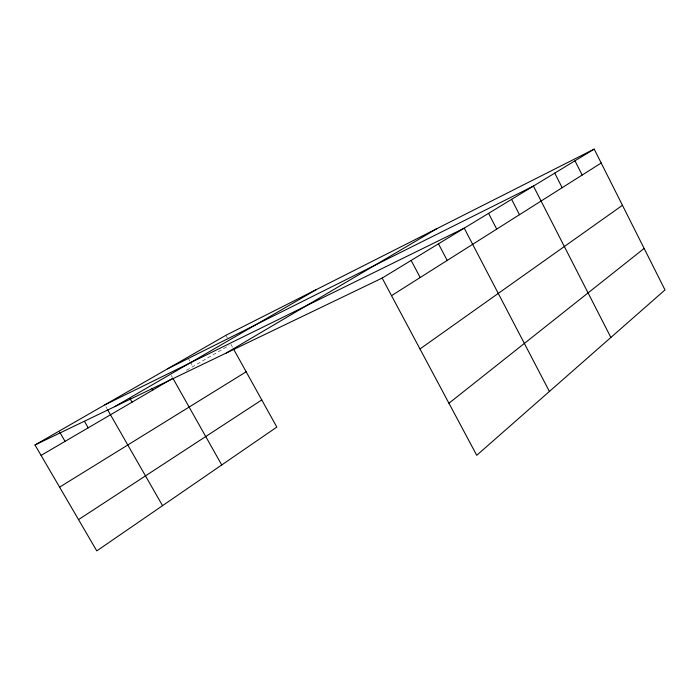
<?xml version="1.0" encoding="UTF-8"?>
<svg xmlns="http://www.w3.org/2000/svg" width="700" height="700" viewBox="0 0 700 700"><rect width="100%" height="100%" fill="white"/><g stroke="black" fill="none" stroke-linecap="round" stroke-linejoin="round"><path stroke-width="0.53" stroke-dasharray="3.5 2.62" d="M186.541 370.291L229.057 345.415M105.849 406.674L106.881 408.476M171.308 375.436L172.366 377.326M188.213 358.19L189.779 360.981M190.295 361.918L192.903 366.572M225.925 335.3L227.421 338.004M230.93 344.321L232.505 347.165"/><path stroke-width="1.05" d="M448.945 403.244L644.14 248.439M419.983 348.967L622.449 205.293M78.531 519.61L261.774 399.936M391.527 295.654L601.186 163.013M59.596 487.148L246.172 371.796M382.148 278.075L594.195 149.109L665 289.922L476.726 455.298L382.148 278.075L35 444.973L96.775 550.891L276.824 427.079L233.555 349.055M226.249 353.027L437.071 228.541M41.081 455.403L172.9 378.271L221.734 464.957M114.616 406.7L316.461 289.52M35 444.973L225.925 335.3L594.195 149.109M167.571 368.812L533.418 186.069L610.872 337.47M104.816 404.871L464.222 228.156L549.413 391.457M59.666 432.049L65.074 441.368M84.499 421.418L88.2 427.84M107.397 409.377L162.549 505.662M130.008 398.641L132.029 402.194M151.821 388.281L152.81 390.023M411.154 260.435L420.192 277.515M438.463 243.819L447.195 260.435M488.565 213.351L496.72 229.101M511.595 199.343L519.496 214.699M554.741 173.101L562.161 187.705M574.971 160.799L582.173 175.044"/></g></svg>
